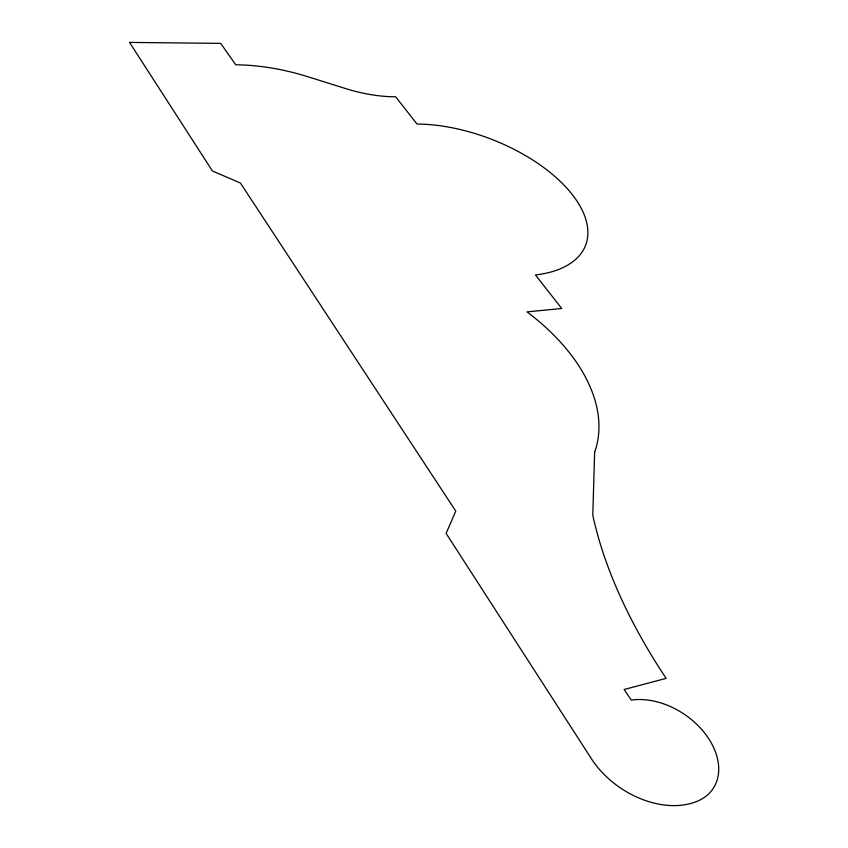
<?xml version="1.0" encoding="UTF-8"?>
<svg xmlns="http://www.w3.org/2000/svg" width="848" height="848" viewBox="0 0 848 848"><rect width="100%" height="100%" fill="white"/><g stroke="black" fill="none" stroke-linecap="round" stroke-linejoin="round"><path stroke-width="1.27" d="M594.639 452.228L592.794 515.192A546.282 289.995 35.8 0 0 666.115 678.389L624.107 689.498L631.315 700.109A65.338 45.601 34.1 0 1 707.9 737.474A65.338 45.601 34.1 0 1 699.356 800.289A77.677 54.177 33.7 0 1 591.395 758.716L446.112 533.392L455.768 511.111L240.408 183.02L212.435 170.989L129.532 42.4L220.713 43.386L235.744 64.808A141.298 72.652 17.4 0 1 307.771 76.702L345.422 88.51A91.944 42.517 18.7 0 0 395.624 96.778L417.004 124.031A126.447 65.243 21 0 1 572.188 194.478A126.447 65.243 21 0 1 535.448 274.975L561.736 308.481L527.043 311.894A199.015 120.607 20.8 0 1 594.639 452.228"/></g></svg>
